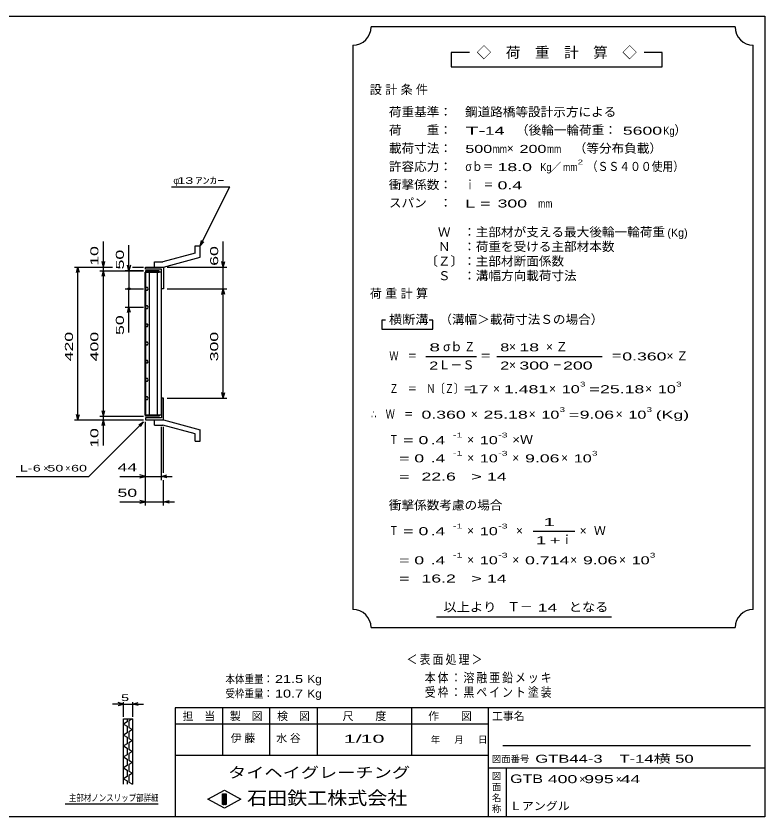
# Model space of a CAD drawing. Units: millimetres, scale not verified. Extents: x -1820 to 1731, y -1282 to 1054.
# Drawn here: x -326 to 1731, y -1146 to 1054 of the extents above; entities that cross this region are included whole.
import ezdxf
from ezdxf.enums import TextEntityAlignment as Align

# ---------------------------------------------------------------- set-up
doc = ezdxf.new("R2010")
doc.units = ezdxf.units.MM
doc.header["$LTSCALE"] = 10
for name, color, linetype, lineweight in [('0_2', 150, 'Continuous', 25), ('16', 3, 'Continuous', 25), ('19', 6, 'Continuous', 25), ('22', 4, 'Continuous', 25), ('24', 2, 'Continuous', 25), ('32', 4, 'Continuous', 25)]:
    doc.layers.add(name, color=color, linetype=linetype, lineweight=lineweight)
doc.styles.add('ベクトル', font='')
doc.styles.get('ベクトル').set_extended_font_data('ベクトル')

msp = doc.modelspace()

# ---------------------------------------------------------------- linework, layer by layer
at = {"layer": '0_2'}
for p, q in [((-1729, 1053.5), (1731, 1053.5)), ((1731, 1053.5), (1731, -1146.5)), ((1731, -846.5), (111, -846.5)), ((111, -846.5), (111, -1146.5)), ((241, -846.5), (241, -976.5)), ((371, -976.5), (371, -846.5)), ((501, -846.5), (501, -976.5)), ((761, -976.5), (761, -846.5)), ((971, -846.5), (971, -1146.5)), ((971, -891.5), (111, -891.5)), ((1691, -951.5), (1011, -951.5)), ((111, -976.5), (971, -976.5)), ((971, -1011.5), (1731, -1011.5)), ((1021, -1146.5), (1021, -1011.5)), ((201, -1097.5), (246, -1072.5)), ((246, -1072.5), (291, -1097.5)), ((246, -1122.5), (201, -1097.5)), ((241, -1082.5), (251, -1082.5)), ((241, -1112.5), (241, -1082.5)), ((241, -1082.5), (243, -1082.5)), ((243, -1082.5), (243, -1112.5)), ((245, -1112.5), (245, -1082.5)), ((245, -1082.5), (247, -1082.5)), ((291, -1097.5), (246, -1122.5)), ((247, -1082.5), (247, -1112.5)), ((249, -1112.5), (249, -1082.5)), ((249, -1082.5), (251, -1082.5)), ((251, -1082.5), (251, -1112.5)), ((251, -1082.5), (251, -1112.5)), ((251, -1112.5), (241, -1112.5)), ((243, -1112.5), (245, -1112.5)), ((247, -1112.5), (249, -1112.5)), ((1731, -1146.5), (-1729, -1146.5))]:
    msp.add_line(p, q, dxfattribs=at)
at = {"layer": '16'}
for p, q in [((67, 354), (29, 354)), ((29, 354), (29, 349.5)), ((67, 349.5), (67, 354)), ((28.3, -41.5), (28.3, 349.5)), ((28.3, 349.5), (29, 349.5)), ((29, 349.5), (67, 349.5)), ((29, 349.5), (29, -41.5)), ((73, 349.5), (29, 349.5)), ((39.5, 349.5), (39.5, -41.5)), ((62.5, -41.5), (62.5, 349.5)), ((73, -41.5), (73, 349.5)), ((30.98, 307.45), (29, 303.97)), ((29, 303.97), (31.02, 300.52)), ((34.98, 307.48), (30.98, 307.45)), ((31.02, 300.52), (35.02, 300.55)), ((37, 304), (34.98, 307.48)), ((35.02, 300.55), (37, 304.03)), ((30.98, 257.45), (29, 253.97)), ((29, 253.97), (31.02, 250.52)), ((34.98, 257.48), (30.98, 257.45)), ((31.02, 250.52), (35.02, 250.55)), ((37, 254), (34.98, 257.48)), ((35.02, 250.55), (37, 254.03)), ((30.98, 207.45), (29, 203.97)), ((29, 203.97), (31.02, 200.52)), ((34.98, 207.48), (30.98, 207.45)), ((31.02, 200.52), (35.02, 200.55)), ((37, 204), (34.98, 207.48)), ((35.02, 200.55), (37, 204.03)), ((30.98, 157.45), (29, 153.97)), ((34.98, 157.48), (30.98, 157.45)), ((37, 154), (34.98, 157.48)), ((35.02, 150.55), (37, 154.03)), ((29, 153.97), (31.02, 150.52)), ((31.02, 150.52), (35.02, 150.55)), ((30.98, 107.45), (29, 103.97)), ((29, 103.97), (31.02, 100.52)), ((34.98, 107.48), (30.98, 107.45)), ((31.02, 100.52), (35.02, 100.55)), ((37, 104), (34.98, 107.48)), ((35.02, 100.55), (37, 104.03)), ((30.98, 57.45), (29, 53.97)), ((29, 53.97), (31.02, 50.52)), ((34.98, 57.48), (30.98, 57.45)), ((31.02, 50.52), (35.02, 50.55)), ((37, 54), (34.98, 57.48)), ((35.02, 50.55), (37, 54.03)), ((30.98, 7.45), (29, 3.97)), ((29, 3.97), (31.02, 0.52)), ((34.98, 7.48), (30.98, 7.45)), ((31.02, 0.52), (35.02, 0.55)), ((37, 4), (34.98, 7.48)), ((35.02, 0.55), (37, 4.03)), ((29, -41.5), (28.3, -41.5)), ((29, -41.5), (67, -41.5)), ((29, -46), (29, -41.5)), ((29, -41.5), (73, -41.5)), ((67, -41.5), (67, -46)), ((67, -46), (29, -46))]:
    msp.add_line(p, q, dxfattribs=at)
at = {"layer": '19'}
for p, q in [((166, 422), (180, 422)), ((166, 402), (166, 422)), ((180, 391), (180, 422)), ((166, 402), (77, 378)), ((54, 378), (77, 378)), ((54, 364), (54, 378)), ((79, 364), (180, 391)), ((29, 358), (29, 364)), ((29, 364), (78, 364)), ((73, 358), (29, 358)), ((54, 364), (79, 364)), ((73, 304), (73, 358)), ((78, 364), (79, 363)), ((79, 363), (79, 304)), ((79, 304), (73, 304)), ((79, 4), (73, 4)), ((73, 4), (73, -50)), ((79, -55), (79, 4)), ((29, -50), (29, -56)), ((73, -50), (29, -50)), ((29, -56), (78, -56)), ((54, -56), (79, -56)), ((54, -70), (54, -56)), ((78, -56), (79, -55)), ((79, -56), (180, -83)), ((54, -70), (77, -70)), ((166, -94), (77, -70)), ((180, -114), (180, -83)), ((166, -114), (166, -94)), ((166, -114), (180, -114))]:
    msp.add_line(p, q, dxfattribs=at)
at = {"layer": '22'}
for p, q in [((101, 584), (261, 584)), ((180, 422), (261, 584)), ((-86, 364), (-86, 434)), ((-16, 354), (-16, 424)), ((180, 422), (183, 436.6)), ((180, 422), (190, 433)), ((243, 364), (243, 434)), ((-86, 364), (-90, 379)), ((-86, 364), (-82, 379)), ((243, 364), (239, 379)), ((243, 364), (247, 379)), ((-166, 364), (-61, 364)), ((-160, 349), (-156, 364)), ((-152, 349), (-156, 364)), ((-156, -56), (-156, 364)), ((-96, 364), (-61, 364)), ((-96, 354), (24, 354)), ((-90, 339), (-86, 354)), ((-86, 354), (-86, 364)), ((-82, 339), (-86, 354)), ((-86, -46), (-86, 354)), ((24, 354), (-26, 354)), ((-16, 354), (-20, 369)), ((-12, 369), (-16, 354)), ((-16, 354), (-16, 304)), ((-6, 364), (24, 364)), ((-6, 364), (24, 364)), ((89, 364), (253, 364)), ((243, 304), (243, 364)), ((-26, 304), (24, 304)), ((-16, 254), (-16, 304)), ((89, 304), (253, 304)), ((239, 289), (243, 304)), ((247, 289), (243, 304)), ((243, 4), (243, 304)), ((-26, 254), (24, 254)), ((-20, 239), (-16, 254)), ((-12, 239), (-16, 254)), ((-16, 184), (-16, 254)), ((89, 4), (253, 4)), ((243, 4), (239, 19)), ((243, 4), (247, 19)), ((-156, -56), (-160, -41)), ((-156, -56), (-152, -41)), ((-86, -46), (-90, -31)), ((-86, -46), (-82, -31)), ((-166, -56), (24, -56)), ((-126, -211), (24, -61)), ((-96, -46), (24, -46)), ((-96, -56), (24, -56)), ((-90, -71), (-86, -56)), ((-86, -56), (-86, -46)), ((-82, -71), (-86, -56)), ((-86, -126), (-86, -56)), ((11, -69), (24, -61)), ((16, -74), (24, -61)), ((29, -221), (29, -61)), ((29, -291), (29, -61)), ((73, -221), (73, -75)), ((79, -201), (79, -75)), ((-326, -211), (-126, -211)), ((-41, -211), (29, -211)), ((29, -211), (14, -207)), ((14, -215), (29, -211)), ((29, -211), (73, -211)), ((73, -211), (88, -207)), ((88, -215), (73, -211)), ((73, -211), (103, -211)), ((79, -291), (79, -221)), ((-41, -281), (29, -281)), ((29, -281), (14, -277)), ((14, -285), (29, -281)), ((29, -281), (79, -281)), ((79, -281), (94, -277)), ((94, -285), (79, -281)), ((79, -281), (109, -281))]:
    msp.add_line(p, q, dxfattribs=at)
msp.add_circle((-16, 304), 3, dxfattribs=at)
at = {"layer": '24', "color": 4}
for p, q in [((1649, 1023.5), (649, 1023.5)), ((599, 973.5), (599, -576.5)), ((1699, -576.5), (1699, 973.5)), ((919, 953.5), (869, 953.5)), ((869, 953.5), (869, 913.5)), ((1449, 953.5), (1399, 953.5)), ((1449, 913.5), (1449, 953.5)), ((869, 913.5), (1449, 913.5)), ((689, 218.5), (679, 218.5)), ((679, 218.5), (679, 193.5)), ((819, 218.5), (809, 218.5)), ((819, 193.5), (819, 218.5)), ((679, 193.5), (819, 193.5)), ((799, 118.5), (939, 118.5)), ((994, 118.5), (1284, 118.5)), ((1094, -361.5), (1209, -361.5)), ((829, -596.5), (1309, -596.5)), ((649, -626.5), (1649, -626.5))]:
    msp.add_line(p, q, dxfattribs=at)
for centre, start, end in [((599, 1023.5), 270, 0), ((1699, 1023.5), 180, 270), ((599, -626.5), 0, 90), ((1699, -626.5), 90, 180)]:
    msp.add_arc(centre, 50, start, end, dxfattribs=at)
at = {"layer": '32'}
for p, q in [((-31, -836.5), (-46, -832.5)), ((-31, -871.5), (-31, -831.5)), ((-6, -831.5), (-6, -871.5)), ((-6, -836.5), (9, -832.5)), ((-31, -836.5), (-61, -836.5)), ((-46, -840.5), (-31, -836.5)), ((-31, -836.5), (-6, -836.5)), ((9, -840.5), (-6, -836.5)), ((-6, -836.5), (24, -836.5)), ((-31, -876.5), (-6, -876.5)), ((-31, -1056.5), (-31, -876.5)), ((-21, -876.5), (-21, -885.5)), ((-6, -876.5), (-16, -882.5)), ((-6, -876.5), (-6, -1056.5)), ((-21, -885.5), (-31, -891.5)), ((-31, -891.5), (-21, -897.5)), ((-21, -897.5), (-21, -915.5)), ((-16, -882.5), (-16, -900.5)), ((-16, -900.5), (-6, -906.5)), ((-21, -915.5), (-31, -921.5)), ((-31, -921.5), (-21, -927.5)), ((-6, -906.5), (-16, -912.5)), ((-16, -912.5), (-16, -930.5)), ((-21, -945.5), (-31, -951.5)), ((-21, -927.5), (-21, -945.5)), ((-16, -930.5), (-6, -936.5)), ((-6, -936.5), (-16, -942.5)), ((-16, -942.5), (-16, -960.5)), ((-31, -951.5), (-21, -957.5)), ((-21, -957.5), (-21, -975.5)), ((-16, -960.5), (-6, -966.5)), ((-6, -966.5), (-16, -972.5)), ((-21, -975.5), (-31, -981.5)), ((-31, -981.5), (-21, -987.5)), ((-21, -987.5), (-21, -1005.5)), ((-16, -972.5), (-16, -990.5)), ((-21, -1005.5), (-31, -1011.5)), ((-31, -1011.5), (-21, -1017.5)), ((-16, -990.5), (-6, -996.5)), ((-6, -996.5), (-16, -1002.5)), ((-16, -1002.5), (-16, -1020.5)), ((-21, -1017.5), (-21, -1035.5)), ((-16, -1020.5), (-6, -1026.5)), ((-6, -1026.5), (-16, -1032.5)), ((-16, -1032.5), (-16, -1050.5)), ((-21, -1035.5), (-31, -1041.5)), ((-31, -1041.5), (-21, -1047.5)), ((-21, -1047.5), (-21, -1056.5)), ((-16, -1050.5), (-6, -1056.5)), ((64, -1111.5), (-191, -1111.5))]:
    msp.add_line(p, q, dxfattribs=at)

# ---------------------------------------------------------------- texts
at = {"layer": '0_2', "style": 'ベクトル'}
for s, height, p in [('担\u3000当', 21.99, (131, -869.5)), ('製\u3000図', 21.99, (261, -869.5)), ('検\u3000図', 21.99, (391, -869.5)), ('尺\u3000\u3000度', 21.99, (571, -869.5)), ('作\u3000\u3000図', 21.99, (806, -869.5)), ('工事名', 21.99, (981, -869.5)), ('年', 18.33, (813, -934)), ('月', 18.33, (878, -934)), ('日', 18.33, (943, -934)), ('図面番号', 18.33, (981, -987)), ('図', 18.33, (981, -1034)), ('面', 18.33, (981, -1064)), ('名', 18.33, (981, -1094)), ('称', 18.33, (981, -1124))]:
    msp.add_text(s, height=height, dxfattribs=at).set_placement(p, align=Align.MIDDLE_LEFT)
at = {"layer": '0_2', "color": 222, "style": 'ベクトル'}
for s, height, width, p in [('タイヘイグレーチング', 29.33, 1.25, (256, -1024.5)), ('石田鉄工株式会社', 36.66, 1.1, (308.5, -1094.5))]:
    msp.add_text(s, height=height, dxfattribs=dict(at, width=width)).set_placement(p, align=Align.MIDDLE_LEFT)
at = {"layer": '22', "color": 2, "style": 'ベクトル'}
for s, height, p in [('φ', 18.33, (106, 601.5)), ('×', 18.33, (-251, -188.5)), ('×', 18.33, (-191, -188.5)), ('×', 21.99, (1221, -1042.5)), ('×', 21.99, (1321, -1042.5))]:
    msp.add_text(s, height=height, dxfattribs=at).set_placement(p, align=Align.MIDDLE_LEFT)
for s, height, width, p in [(' 13 ', 18.33, 1.6, (106, 601.5)), ('ｱﾝｶｰ', 18.33, 1.6, (166, 601.5)), (' 44 ', 21.99, 1.65, (-61, -186)), ('L-', 18.33, 1.6, (-316, -188.5)), (' 6 ', 18.33, 1.6, (-291, -188.5)), (' 50 ', 18.33, 1.6, (-251, -188.5)), (' 60 ', 18.33, 1.6, (-186, -188.5)), (' 50 ', 21.99, 1.65, (-61, -256)), ('本体重量：', 21.99, 0.85, (249, -767.5)), (' 21.5', 21.99, 1.35, (374, -767.5)), ('Kg', 21.99, 1.1, (474, -767.5)), ('受枠重量：', 21.99, 0.85, (249, -807.5)), (' 10.7', 21.99, 1.35, (374, -807.5)), ('Kg', 21.99, 1.1, (474, -807.5)), ('1/', 21.99, 2, (574, -931.5)), (' 10 ', 21.99, 2, (604, -931.5)), ('GTB44-3\u3000T-14横 50              ', 21.99, 1.55, (1100, -986.5)), ('GTB', 23.46, 1.4, (1031, -1041.5)), (' 400 ', 21.99, 1.65, (1121, -1042.5)), (' 995 ', 21.99, 1.65, (1221, -1042.5)), (' 44 ', 21.99, 1.65, (1321, -1042.5)), ('Ｌアングル', 21.99, 1.1, (1030, -1116.5))]:
    msp.add_text(s, height=height, dxfattribs=dict(at, width=width)).set_placement(p, align=Align.MIDDLE_LEFT)
at = {"layer": '22', "color": 2, "style": 'ベクトル', "width": 1.65}
for s, p in [(' 10 ', (-111, 354)), (' 60 ', (218, 354)), (' 50 ', (-41, 344)), (' 50 ', (-41, 164)), (' 420 ', (-181, 91.5)), (' 400 ', (-111, 91.5)), (' 300 ', (218, 91.5)), (' 10 ', (-111, -146))]:
    msp.add_text(s, height=21.99, rotation=90, dxfattribs=at).set_placement(p, align=Align.MIDDLE_LEFT)
at = {"layer": '22', "color": 2, "attachment_point": 4, "style": 'ベクトル'}
for s, insert, char_height in [('\\T1.2;\\W0.85;＜表面処理＞', (746.5, -715), 25.66), ('\\T1.19;\\W0.85;本体：溶融亜鉛メッキ', (796.5, -765), 25.66), ('\\T1.19;\\W0.85;受枠：黒ペイント塗装', (796.5, -805), 25.66), ('\\T1.25;伊藤\u3000', (263.5, -931.5), 21.99), ('\\T1.25;水谷\u3000', (388.5, -931.5), 21.99)]:
    msp.add_mtext(s, dxfattribs=dict(at, insert=insert, char_height=char_height))
at = {"layer": '24', "style": 'ベクトル'}
for s, height, p in [('◇\u3000荷\u3000重\u3000計\u3000算\u3000◇', 29.33, (939, 953.5)), ('）', 24.19, (1482, 740)), ('×', 24.19, (1022, 690)), ('／', 21.99, (1141.5, 638.5)), ('(Kg)', 21.99, (1463, 458.5)), ('σｂ', 24.19, (847, 145)), ('×', 24.19, (1028, 145)), ('Ｌ－Ｓ', 24.19, (834, 95)), ('×', 24.19, (1028, 95)), ('×', 24.19, (984, 30)), ('×', 24.19, (1138, 30)), ('×', 24.19, (1402, 30)), ('×', 24.19, (923, -40)), ('×', 24.19, (1082, -40)), ('×', 24.19, (1321, -40)), ('×', 24.19, (913, -110)), ('×', 24.19, (913, -160)), ('×', 24.19, (1037, -160)), ('×', 24.19, (1171, -160)), ('Ｗ', 24.19, (1261, -360)), ('×', 24.19, (913, -360)), ('×', 24.19, (1047, -360)), ('ｉ', 24.19, (1170.5, -385)), ('×', 24.19, (1222, -360)), ('×', 24.19, (913, -440)), ('×', 24.19, (1037, -440)), ('×', 24.19, (1196, -440)), ('×', 24.19, (1330, -440)), ('Ｔ－', 25.66, (1023, -569))]:
    msp.add_text(s, height=height, dxfattribs=at).set_placement(p, align=Align.MIDDLE_LEFT)
for s, height, width, p in [('荷重基準：\u3000', 24.19, 1.05, (698, 790)), ('鋼道路橋等設計示方による', 24.19, 1.05, (907, 790)), ('荷\u3000\u3000重：\u3000', 24.19, 1.05, (698, 740)), ('T-', 21.99, 2, (908, 738.5)), (' 14 ', 21.99, 1.65, (948, 738.5)), ('（後輪一輪荷重：', 24.19, 1.05, (1047, 740)), (' 5600', 21.99, 1.65, (1327, 738.5)), ('Kg', 21.99, 0.85, (1452, 738.5)), ('載荷寸法：\u3000', 24.19, 1.05, (698, 690)), ('\u3000（等分布負載）', 24.19, 1.05, (1171, 690)), ('500', 21.99, 1.5, (908, 688.5)), ('mm', 21.99, 0.8, (983, 688.5)), ('200', 21.99, 1.5, (1057, 688.5)), ('mm', 21.99, 0.8, (1132, 688.5)), ('許容応力：\u3000', 24.19, 1.05, (698, 640)), ('σｂ＝', 24.19, 0.9, (908, 640)), (' 18.0', 21.99, 1.65, (983, 638.5)), ('Kg', 21.99, 0.85, (1114, 638.5)), ('mm', 21.99, 0.8, (1176.5, 638.5)), ('2', 13.2, 1.5, (1216.5, 652.5)), ('（ＳＳ４００使用）', 24.19, 0.9, (1241.5, 640)), ('衝撃係数：\u3000', 24.19, 1.05, (698, 590)), ('ｉ\u3000＝', 24.19, 0.75, (908, 590)), (' 0.4', 21.99, 1.65, (983, 588.5)), ('スパン\u3000：\u3000', 24.19, 1.05, (698, 540)), ('L =', 21.99, 1.65, (908, 538.5)), (' 300 ', 21.99, 1.65, (983, 538.5)), ('mm', 21.99, 0.8, (1108, 538.5)), ('\u3000Ｗ\u3000：主部材が支える最大後輪一輪荷重', 24.19, 1.05, (798, 460)), ('\u3000Ｎ\u3000：荷重を受ける主部材本数', 24.19, 1.05, (798, 420)), ('〔Ｚ〕：主部材断面係数', 24.19, 1.05, (798, 380)), ('\u3000Ｓ\u3000：溝幅方向載荷寸法', 24.19, 1.05, (798, 340)), ('横断溝', 24.19, 1.1, (698, 220)), ('\u3000（溝幅＞載荷寸法Ｓの場合）', 24.19, 1.05, (802, 220)), ('8', 21.99, 1.8, (809, 143.5)), ('Ｚ', 24.19, 0.9, (905, 145)), ('8', 21.99, 1.5, (1004, 143.5)), (' 18 ', 21.99, 1.65, (1043, 143.5)), ('Ｗ\u3000＝', 24.19, 0.75, (699, 120)), ('＝', 24.19, 0.9, (949, 120)), ('＝', 24.19, 0.9, (1309, 120)), ('0.360', 21.99, 1.65, (1339, 118.5)), ('2', 21.99, 1.5, (809, 93.5)), ('2', 21.99, 1.5, (1004, 93.5)), (' 300 ', 21.99, 1.65, (1043, 93.5)), ('－', 24.19, 0.75, (1148, 95)), (' 200 ', 21.99, 1.65, (1163, 93.5)), ('Ｚ\u3000＝\u3000Ｎ〔Ｚ〕＝', 24.19, 0.75, (699, 30)), ('3', 13.2, 1.5, (1223, 42.5)), ('3', 13.2, 1.5, (1487, 42.5)), (' 17 ', 21.99, 1.65, (904, 28.5)), ('1.481', 21.99, 1.65, (1014, 28.5)), ('10', 21.99, 1.5, (1173, 28.5)), ('=', 21.99, 1.7, (1248, 28.5)), ('25.18', 21.99, 1.65, (1278, 28.5)), ('10', 21.99, 1.5, (1437, 28.5)), ('3', 13.2, 1.5, (1167, -27.5)), ('3', 13.2, 1.5, (1406, -27.5)), ('∴\u3000Ｗ\u3000＝', 24.19, 0.75, (649, -40)), (' 0.360', 21.99, 1.65, (774, -41.5)), ('25.18', 21.99, 1.65, (958, -41.5)), ('10', 21.99, 1.5, (1117, -41.5)), ('=', 21.99, 1.7, (1192, -41.5)), ('9.06', 21.99, 1.65, (1222, -41.5)), ('10', 21.99, 1.5, (1356, -41.5)), ('(Kg)', 21.99, 1.65, (1431, -41.5)), ('Ｔ', 24.19, 0.75, (699, -110)), (' = 0', 21.99, 1.65, (724, -111.5)), (' .4 ', 21.99, 1.65, (799, -111.5)), ('-1', 13.2, 1.65, (874, -97.5)), ('10', 21.99, 1.5, (948, -111.5)), ('-3', 13.2, 1.65, (998, -97.5)), ('×Ｗ', 24.19, 1.1, (1037, -110)), ('  = 0', 21.99, 1.65, (699, -161.5)), (' .4 ', 21.99, 1.65, (799, -161.5)), ('-1', 13.2, 1.65, (874, -147.5)), ('10', 21.99, 1.5, (948, -161.5)), ('-3', 13.2, 1.65, (998, -147.5)), ('9.06', 21.99, 1.65, (1072, -161.5)), ('10', 21.99, 1.5, (1206, -161.5)), ('3', 13.2, 1.5, (1256, -147.5)), ('  =', 21.99, 1.65, (699, -211.5)), (' 22.6', 21.99, 1.65, (774, -211.5)), ('>', 21.99, 1.7, (924, -211.5)), (' 14 ', 21.99, 1.65, (954, -211.5)), ('衝撃係数考慮の場合', 24.19, 1.05, (698, -290)), ('Ｔ', 24.19, 0.75, (699, -360)), (' = 0', 21.99, 1.65, (724, -361.5)), (' .4 ', 21.99, 1.65, (799, -361.5)), ('-1', 13.2, 1.65, (874, -347.5)), ('10', 21.99, 1.5, (948, -361.5)), ('-3', 13.2, 1.65, (998, -347.5)), ('  = 0', 21.99, 1.65, (699, -441.5)), (' .4 ', 21.99, 1.65, (799, -441.5)), ('-1', 13.2, 1.65, (874, -427.5)), ('10', 21.99, 1.5, (948, -441.5)), ('-3', 13.2, 1.65, (998, -427.5)), ('0.714', 21.99, 1.65, (1072, -441.5)), ('9.06', 21.99, 1.65, (1231, -441.5)), ('10', 21.99, 1.5, (1365, -441.5)), ('3', 13.2, 1.5, (1415, -427.5)), (' 16.2', 21.99, 1.65, (774, -491.5)), ('>', 21.99, 1.7, (924, -491.5)), (' 14 ', 21.99, 1.65, (954, -491.5)), ('  =', 21.99, 1.65, (699, -491.5)), ('以上より\u3000', 24.19, 1.1, (848, -570)), (' 14 ', 21.99, 1.65, (1093, -571.5)), ('となる', 24.19, 1.1, (1192, -570))]:
    msp.add_text(s, height=height, dxfattribs=dict(at, width=width)).set_placement(p, align=Align.MIDDLE_LEFT)
at = {"layer": '24', "attachment_point": 4, "style": 'ベクトル'}
for s, insert, char_height in [('\\T1.28;設計条件', (645.5, 850), 24.19), ('\\T1.28;荷重計算', (645.5, 290), 24.19), ('\\T1.42;×Ｚ', (1129.5, 145), 24.19), ('\\T1.42;×Ｚ', (1460.5, 120), 24.19), ('\\T1.25;\\W2;\\~1\\~', (1101.5, -336.5), 21.99), ('\\T1.33;\\W1.75;1+', (1101.5, -386.5), 21.99)]:
    msp.add_mtext(s, dxfattribs=dict(at, insert=insert, char_height=char_height))
at = {"layer": '32', "color": 2, "style": 'ベクトル'}
for s, width, p in [(' 5 ', 1.6, (-48.5, -819)), ('主部材ノンスリップ部詳細', 0.8, (-181, -1094))]:
    msp.add_text(s, height=18.33, dxfattribs=dict(at, width=width)).set_placement(p, align=Align.MIDDLE_LEFT)

doc.saveas('drawing.dxf')
